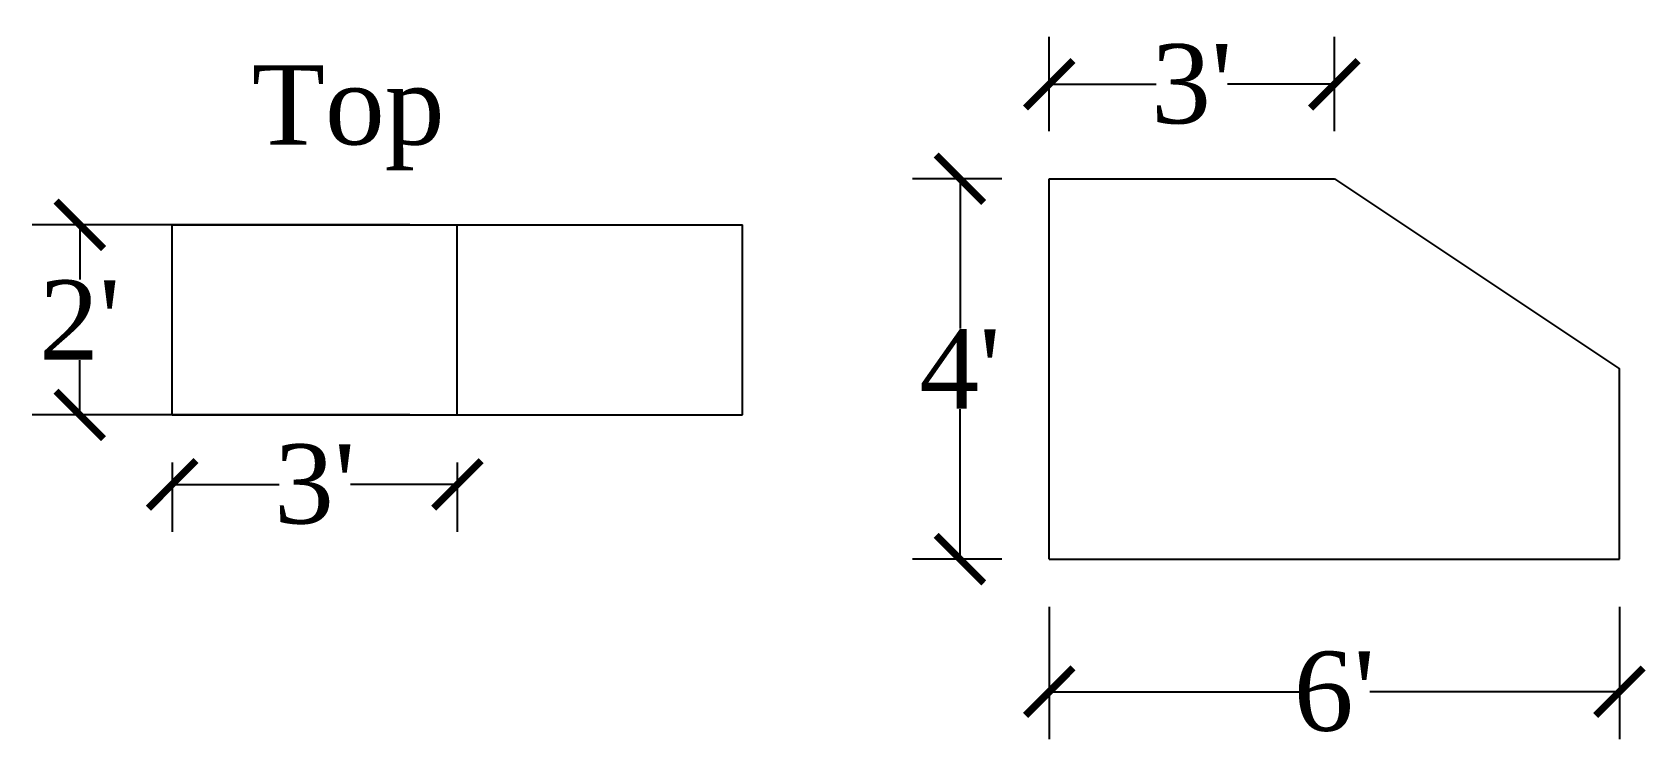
# Model space of a CAD drawing. Header units: inches. Extents: x -11 to 193, y 2 to 92.
import ezdxf

# ---------------------------------------------------------------- set-up
doc = ezdxf.new("R2010")
doc.units = ezdxf.units.IN
doc.header["$LTSCALE"] = 0.9
doc.header["$MEASUREMENT"] = 0
doc.styles.get("Standard").update_dxf_attribs({"font": 'times.ttf', "height": 10})
doc.dimstyles.get("Standard").update_dxf_attribs({"dimtxt": 10, "dimasz": 6, "dimexe": 6, "dimexo": 6, "dimgap": 0.09, "dimtad": 0, "dimtih": 1, "dimtoh": 1, "dimdec": 1, "dimzin": 0, "dimdsep": 46, "dimlunit": 3, "dimtxsty": 'Standard', "dimblk": 'ARCHTICK', "dimcen": 0.09, "dimadec": 0, "dimazin": 0, "dimtfac": 1, "dimtdec": 1, "dimtofl": 0, "dimtmove": 0, "dimatfit": 3, "dimldrblk": 'ARCHTICK', "dimfxl": 1, "dimtolj": 1, "dimtzin": 0, "dimarcsym": 0})

# ---------------------------------------------------------------- blocks, each defined once
blk = doc.blocks.new('_ArchTick')
at = {"color": 0, "linetype": 'ByBlock', "const_width": 0.15}
blk.add_lwpolyline([(-0.5, -0.5), (0.5, 0.5)], dxfattribs=at)
blk = doc.blocks.new('*D2')
at = {"color": 0, "lineweight": -2}
for p, q in [((7.17, 37.88), (7.17, 29.12)), ((43.17, 37.88), (43.17, 29.12)), ((7.17, 35.12), (20.67, 35.12)), ((43.17, 35.12), (29.67, 35.12))]:
    blk.add_line(p, q, dxfattribs=at)
at = {"layer": 'Defpoints', "color": 0}
for p in [(7.17, 43.88), (43.17, 43.88), (43.17, 35.12)]:
    blk.add_point(p, dxfattribs=at)
at = {"color": 0, "lineweight": -2, "xscale": 6, "yscale": 6, "zscale": 6, "rotation": 180}
blk.add_blockref('_ArchTick', (7.17, 35.12), dxfattribs=at)
at = {"color": 0, "lineweight": -2, "xscale": 6, "yscale": 6, "zscale": 6}
blk.add_blockref('_ArchTick', (43.17, 35.12), dxfattribs=at)
at = {"color": 0, "insert": (25.17, 35.12), "char_height": 10, "attachment_point": 5}
blk.add_mtext("\\A1;3'", dxfattribs=at)
blk = doc.blocks.new('*D3')
at = {"color": 0, "lineweight": -2}
for p, q in [((37.17, 67.88), (-10.5, 67.88)), ((-4.5, 67.88), (-4.5, 60.97)), ((-4.5, 43.88), (-4.5, 50.79)), ((37.17, 43.88), (-10.5, 43.88))]:
    blk.add_line(p, q, dxfattribs=at)
at = {"layer": 'Defpoints', "color": 0}
for p in [(-4.5, 67.88), (43.17, 67.88), (43.17, 43.88)]:
    blk.add_point(p, dxfattribs=at)
at = {"color": 0, "lineweight": -2, "xscale": 6, "yscale": 6, "zscale": 6}
for p, rotation in [((-4.5, 67.88), 90), ((-4.5, 43.88), 270)]:
    blk.add_blockref('_ArchTick', p, dxfattribs=dict(at, rotation=rotation))
at = {"color": 0, "insert": (-4.5, 55.88), "char_height": 10, "attachment_point": 5}
blk.add_mtext("\\A1;2'", dxfattribs=at)
blk = doc.blocks.new('*D4')
at = {"color": 0, "lineweight": -2}
for p, q in [((117.91, 19.69), (117.91, 2.96)), ((189.91, 19.69), (189.91, 2.96)), ((117.91, 8.96), (149.42, 8.96)), ((189.91, 8.96), (158.39, 8.96))]:
    blk.add_line(p, q, dxfattribs=at)
at = {"layer": 'Defpoints', "color": 0}
for p in [(117.91, 25.69), (189.91, 25.69), (189.91, 8.96)]:
    blk.add_point(p, dxfattribs=at)
at = {"color": 0, "lineweight": -2, "xscale": 6, "yscale": 6, "zscale": 6, "rotation": 180}
blk.add_blockref('_ArchTick', (117.91, 8.96), dxfattribs=at)
at = {"color": 0, "lineweight": -2, "xscale": 6, "yscale": 6, "zscale": 6}
blk.add_blockref('_ArchTick', (189.91, 8.96), dxfattribs=at)
at = {"color": 0, "insert": (153.91, 8.96), "char_height": 10, "attachment_point": 5}
blk.add_mtext("\\A1;6'", dxfattribs=at)
blk = doc.blocks.new('*D5')
at = {"color": 0, "lineweight": -2}
for p, q in [((111.91, 73.69), (100.64, 73.69)), ((106.64, 73.69), (106.64, 54.78)), ((106.64, 25.69), (106.64, 44.6)), ((111.91, 25.69), (100.64, 25.69))]:
    blk.add_line(p, q, dxfattribs=at)
at = {"layer": 'Defpoints', "color": 0}
for p in [(106.64, 73.69), (117.91, 73.69), (117.91, 25.69)]:
    blk.add_point(p, dxfattribs=at)
at = {"color": 0, "lineweight": -2, "xscale": 6, "yscale": 6, "zscale": 6}
for p, rotation in [((106.64, 73.69), 90), ((106.64, 25.69), 270)]:
    blk.add_blockref('_ArchTick', p, dxfattribs=dict(at, rotation=rotation))
at = {"color": 0, "insert": (106.64, 49.69), "char_height": 10, "attachment_point": 5}
blk.add_mtext("\\A1;4'", dxfattribs=at)
blk = doc.blocks.new('*D6')
at = {"color": 0, "lineweight": -2}
for p, q in [((117.91, 79.69), (117.91, 91.61)), ((153.91, 79.69), (153.91, 91.61)), ((117.91, 85.61), (131.41, 85.61)), ((153.91, 85.61), (140.4, 85.61))]:
    blk.add_line(p, q, dxfattribs=at)
at = {"layer": 'Defpoints', "color": 0}
for p in [(153.91, 85.61), (117.91, 73.69), (153.91, 73.69)]:
    blk.add_point(p, dxfattribs=at)
at = {"color": 0, "lineweight": -2, "xscale": 6, "yscale": 6, "zscale": 6, "rotation": 180}
blk.add_blockref('_ArchTick', (117.91, 85.61), dxfattribs=at)
at = {"color": 0, "lineweight": -2, "xscale": 6, "yscale": 6, "zscale": 6}
blk.add_blockref('_ArchTick', (153.91, 85.61), dxfattribs=at)
at = {"color": 0, "insert": (135.91, 85.61), "char_height": 10, "attachment_point": 5}
blk.add_mtext("\\A1;3'", dxfattribs=at)

msp = doc.modelspace()

# ---------------------------------------------------------------- linework, layer by layer
for p, q in [((117.91, 25.69), (117.91, 73.69)), ((117.91, 73.69), (153.91, 73.69)), ((153.91, 73.69), (189.91, 49.69)), ((7.17, 43.88), (7.17, 67.88)), ((7.17, 67.88), (43.17, 67.88)), ((43.17, 43.88), (43.17, 67.88)), ((43.17, 67.88), (79.17, 67.88)), ((79.17, 43.88), (79.17, 67.88)), ((189.91, 25.69), (189.91, 49.69)), ((7.17, 43.88), (43.17, 43.88)), ((43.17, 43.88), (79.17, 43.88)), ((117.91, 25.69), (189.91, 25.69))]:
    msp.add_line(p, q)

# ---------------------------------------------------------------- texts
at = {"insert": (17.23, 88.01), "char_height": 10, "width": 7.3633, "attachment_point": 1}
msp.add_mtext('Top', dxfattribs=at)

# ---------------------------------------------------------------- dimensions: what is measured, and where the dimension line sits
for base, p1, p2, picture, middle in [((153.91, 85.61), (117.91, 73.69), (153.91, 73.69), '*D6', (135.91, 85.61)), ((43.17, 35.12), (7.17, 43.88), (43.17, 43.88), '*D2', (25.17, 35.12)), ((189.91, 8.96), (117.91, 25.69), (189.91, 25.69), '*D4', (153.91, 8.96))]:
    dim = msp.add_linear_dim(base=base, p1=p1, p2=p2, dimstyle='Standard')
    dim.commit()
    dim.dimension.update_dxf_attribs({"geometry": picture, "text_midpoint": middle})
for base, p1, p2, picture, middle in [((106.64, 73.69), (117.91, 25.69), (117.91, 73.69), '*D5', (106.64, 49.69)), ((-4.5, 67.88), (43.17, 43.88), (43.17, 67.88), '*D3', (-4.5, 55.88))]:
    dim = msp.add_linear_dim(base=base, p1=p1, p2=p2, angle=90, dimstyle='Standard')
    dim.commit()
    dim.dimension.update_dxf_attribs({"geometry": picture, "text_midpoint": middle})

doc.saveas('drawing.dxf')
